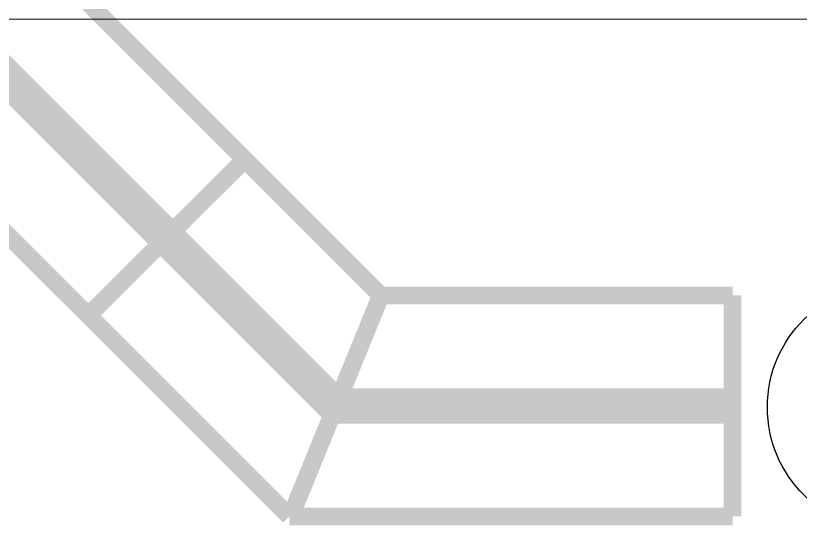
# Model space of a CAD drawing. Header units: millimetres. Extents: x 0 to 99.3, y 0 to 70.2.
# Drawn here: x 21.552 to 22.44, y 31.449 to 32.044 of the extents above; entities that cross this region are included whole.
import ezdxf

# ---------------------------------------------------------------- set-up
doc = ezdxf.new("R2010")
doc.units = ezdxf.units.MM
for name, color, linetype, lineweight in [('ARQUITECTÓNICO', 152, 'Continuous', 0), ('INST. VOZ Y DATOS', 40, 'Continuous', 0), ('TEXTOS INST. VOZ Y DATOS', 1, 'Continuous', 0)]:
    doc.layers.add(name, color=color, linetype=linetype, lineweight=lineweight)

msp = doc.modelspace()

# ---------------------------------------------------------------- linework, layer by layer
at = {"layer": 'ARQUITECTÓNICO'}
msp.add_lwpolyline([(20.64009, 32.1902), (17.7095, 32.1902), (17.7095, 34.10518), (17.5595, 34.10518), (17.5595, 32.0402), (20.49009, 32.0402), (20.49009, 29.61202), (23.52498, 29.61202), (23.52498, 29.61202), (23.67498, 29.61202), (23.67498, 29.61202), (23.67498, 29.76202), (20.64009, 29.76202), (20.64009, 32.0402), (22.74722, 32.0402), (23.52498, 31.26243), (23.52498, 30.66202), (23.67498, 30.66202), (23.67498, 31.32456), (22.80935, 32.1902), (20.49009, 32.1902)], dxfattribs=at)
at = {"layer": 'INST. VOZ Y DATOS', "const_width": 0.02}
for points in [[(21.32235, 32.37088), (21.9656, 31.72763)], [(21.07235, 32.26733), (21.86205, 31.47763)], [(21.63486, 31.70482), (21.81163, 31.8816)], [(21.9656, 31.72763), (21.86363, 31.47763)], [(22.36363, 31.72763), (21.9656, 31.72763)], [(22.36363, 31.72763), (22.36363, 31.47763)], [(22.36363, 31.47763), (21.86205, 31.47763)]]:
    msp.add_lwpolyline(points, dxfattribs=at)
at = {"layer": 'INST. VOZ Y DATOS', "color": 6, "const_width": 0.04}
for points in [[(21.19735, 32.3191), (21.91382, 31.60263)], [(22.36363, 31.60263), (21.91382, 31.60263)]]:
    msp.add_lwpolyline(points, dxfattribs=at)
at = {"layer": 'TEXTOS INST. VOZ Y DATOS', "lineweight": 30}
msp.add_circle((22.54345, 31.6012), 0.14046, dxfattribs=at)

doc.saveas('drawing.dxf')
